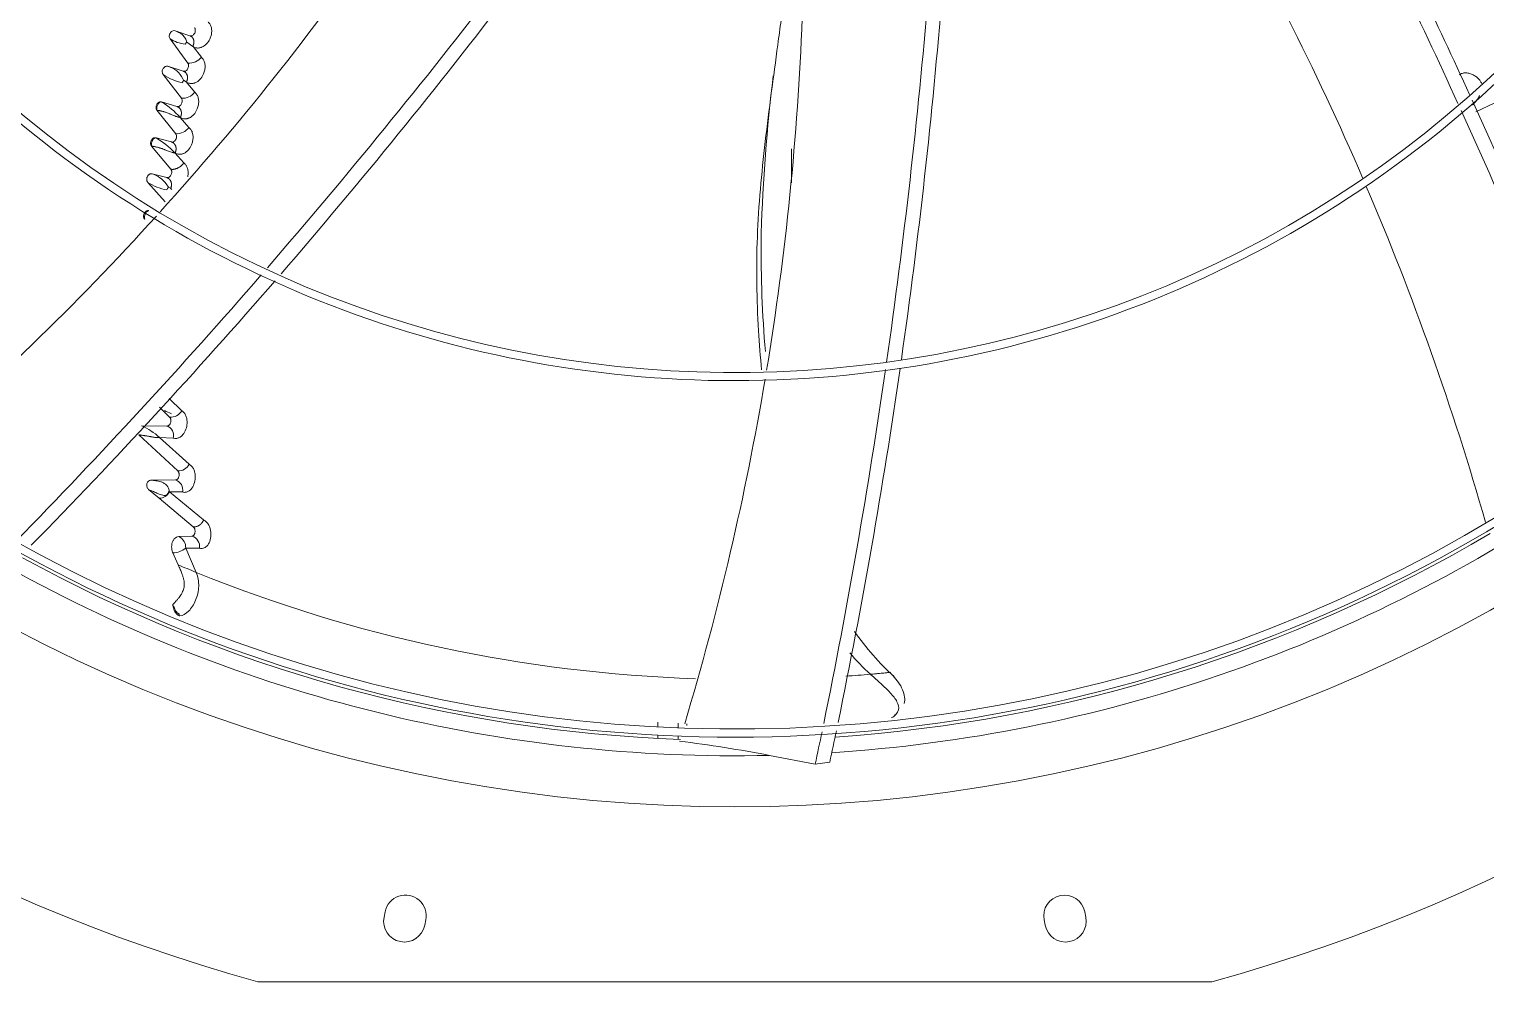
# Model space of a CAD drawing. Header units: millimetres. Extents: x 113490 to 142599, y -20467 to 115.
# Drawn here: x 134651.5 to 135100.9, y -10820.5 to -10526.5 of the extents above; entities that cross this region are included whole.
import ezdxf

# ---------------------------------------------------------------- set-up
doc = ezdxf.new("R2010")
doc.units = ezdxf.units.MM
doc.layers.add('DV3_0', color=7, linetype='Continuous')

msp = doc.modelspace()

# ---------------------------------------------------------------- linework, layer by layer
at = {"layer": 'DV3_0', "color": 7, "linetype": 'Continuous', "lineweight": 15}
for p, q in [((134696.48, -10527.03), (134701.01, -10528.59)), ((134700.43, -10537), (134694.95, -10529.5)), ((134700.09, -10530.57), (134701.93, -10531.84)), ((134704.61, -10535.15), (134702.03, -10531.92)), ((134698.43, -10547.86), (134692.79, -10540.5)), ((134694.27, -10537.99), (134698.98, -10539.5)), ((134698.8, -10542.89), (134698.7, -10543.06)), ((134698.95, -10542.63), (134698.8, -10542.89)), ((134698.89, -10541.83), (134699.12, -10542.27)), ((134699.12, -10542.27), (134698.95, -10542.63)), ((134699.12, -10542.27), (134699.93, -10542.82)), ((134702.56, -10545.97), (134699.93, -10542.82)), ((134699.93, -10542.82), (134699.98, -10542.84)), ((134692.31, -10549), (134697.04, -10550.4)), ((135103.55, -10549.32), (135097.83, -10552.06)), ((134696.68, -10558.78), (134690.9, -10551.54)), ((134700.75, -10556.86), (134698.06, -10553.76)), ((134698.06, -10553.76), (134698.11, -10553.77)), ((134695.19, -10569.75), (134689.25, -10562.62)), ((134690.61, -10560.05), (134695.35, -10561.34)), ((134699.18, -10567.82), (134696.4, -10564.71)), ((134696.4, -10564.71), (134696.48, -10564.74)), ((134689.37, -10571.2), (134693.9, -10572.34)), ((134693.46, -10579.78), (134688.07, -10573.81)), ((134693.74, -10574.22), (134694.43, -10575.26)), ((134694.19, -10575.7), (134693.92, -10576.11)), ((134694.43, -10575.26), (134694.19, -10575.7)), ((134694.43, -10575.26), (134695.13, -10575.67)), ((134694.8, -10646.25), (134691.72, -10643.13)), ((134698.52, -10644.25), (134694.65, -10640.49)), ((134697.3, -10662.81), (134685.31, -10651.68)), ((134686.15, -10648.92), (134693.98, -10648.99)), ((134691.66, -10652.51), (134695.91, -10652.7)), ((134700.8, -10660.77), (134691.67, -10652.51)), ((134688.92, -10665.7), (134696.66, -10665.62)), ((134691.6, -10671.25), (134688.29, -10668.54)), ((134694.73, -10669.27), (134694.69, -10669.05)), ((134705.27, -10677.98), (134694.73, -10669.27)), ((134702.08, -10680.06), (134691.6, -10671.25)), ((134697.63, -10683.06), (134701.69, -10682.96)), ((134697.43, -10691.82), (134695.82, -10688.14)), ((134703, -10694.15), (134699.77, -10686.71)), ((134695.74, -10704.19), (134695.75, -10704.17)), ((134845.43, -10741.87), (134845.43, -10740.36)), ((134845.43, -10745.37), (134845.43, -10744.37)), ((134879.89, -10750.62), (134894.03, -10753.31)), ((134894.03, -10753.31), (134898.49, -10752.68)), ((134761.29, -10798.88), (134760.96, -10800.55)), ((134773.51, -10803.04), (134773.84, -10801.38)), ((134964.63, -10801.38), (134964.96, -10803.04)), ((134977.52, -10800.55), (134977.19, -10798.88)), ((135016.41, -10820.49), (134722.06, -10820.49))]:
    msp.add_line(p, q, dxfattribs=at)
at = {"layer": 'DV3_0', "color": 7, "linetype": 'Continuous', "lineweight": 20}
for p, q in [((134886.74, -10573.97), (134886.74, -10563.44)), ((134851.74, -10742.15), (134851.74, -10740.7)), ((134854.36, -10741.36), (134854.36, -10740.84)), ((134851.74, -10745.66), (134851.74, -10744.65))]:
    msp.add_line(p, q, dxfattribs=at)
at = {"layer": 'DV3_0', "color": 7, "linetype": 'Continuous', "lineweight": 15}
for centre, radius, start, end in [((134869.24, -10288.99), 551.5, 195.4775, 254.5225), ((134869.24, -10288.99), 551.5, 285.4775, 344.5225), ((133344.86, -11348.24), 1921.39, 24.56568, 27.16861), ((134262.06, -10918.01), 872.25, 23.32871, 30.53654), ((133422.13, -11313.07), 1840.9, 24.60001, 26.89057), ((134044.84, -9998), 872.24, 317.88958, 325.02361), ((133272.45, -9342.41), 1921.39, 319.10975, 322.45989), ((133336.55, -9398.09), 1840.9, 319.15831, 322.66086), ((133014.17, -10355.96), 1921.39, 351.8208, 355.20802), ((133098.2, -10368.15), 1840.9, 351.86875, 355.41631), ((134018.37, -10489.89), 872.25, 350.63739, 357.81353), ((134869.24, -10288.99), 343.5, 225.9212, 315.6512), ((134700.65, -10520.76), 10.44, 236.8811, 264.046), ((134695.8, -10527.21), 5.45, 313.7925, 317.47), ((134695.15, -10526.64), 6.31, 317.6452, 321.5525), ((134701.04, -10529.27), 0.78, 12.7225, 57.3488), ((134700.81, -10532.2), 4.81, 265.5115, 322.2315), ((134704.38, -10529.14), 3.64, 227.7428, 229.7409), ((134869.24, -10288.99), 346, 270, 315.3179), ((134869.24, -10288.99), 346, 226.461, 270), ((134701.7, -10528.02), 15.34, 234.4922, 258.7126), ((134692.15, -10545.26), 7.57, 26.9834, 73.7291), ((134698.95, -10540.24), 0.866, 16.0058, 57.6668), ((135405.82, -10605.52), 528.72, 172.9859, 178.2608), ((134679.37, -10570.51), 25.09, 41.8667, 58.9698), ((134698.77, -10543.15), 4.73, 265.8403, 323.2857), ((133422.13, -11313.07), 1840.9, 21.05227, 24.54064), ((134696.96, -10551.18), 0.921, 18.0658, 57.5274), ((133344.86, -11348.24), 1921.39, 21.16348, 24.49317), ((134697.02, -10554.21), 4.58, 265.7991, 324.5702), ((134677.61, -10582.13), 25.63, 42.8328, 59.5066), ((134695.23, -10562.15), 0.965, 19.7105, 57.2219), ((134687.03, -10579.26), 8.39, 36.859, 73.8365), ((134696.64, -10560.64), 15.71, 236.9569, 260.0262), ((134698.74, -10570.98), 5.92, 232.3975, 237.1972), ((134262.06, -10918.01), 872.25, 15.92432, 23.15375), ((134044.84, -9998), 872.24, 310.5122, 317.77416), ((135268.21, -10593.96), 390.91, 179.6523, 184.707), ((133272.45, -9342.41), 1921.39, 315.69478, 319.02272), ((134869.24, -10288.99), 453.5, 225.9915, 315.56), ((133336.55, -9398.09), 1840.9, 315.6132, 319.0689), ((134869.24, -10288.99), 456, 270, 315.5611), ((134869.24, -10288.99), 456, 226.2335, 270), ((134018.37, -10489.89), 872.25, 343.27776, 350.45664), ((133014.17, -10355.96), 1921.39, 348.44556, 351.75301), ((133098.2, -10368.15), 1840.9, 348.33271, 351.78205), ((134869.24, -10288.99), 477.5, 226.9802, 313.0198), ((134875.66, -10272.41), 414.13, 243.8682, 244.1867), ((134695.16, -10642.46), 3.81, 264.7001, 331.9048), ((134678.22, -10667.13), 19.86, 47.4041, 66.4859), ((134692.97, -10651.87), 3.05, 344.1564, 70.634), ((134697.59, -10659.27), 3.55, 265.4096, 335.1519), ((134695.62, -10668.65), 3.21, 347.6517, 71.1439), ((134691.77, -10668.05), 3.2, 266.8406, 337.4758), ((134693.28, -10668.51), 1.92, 273.3073, 284.0677), ((134691.31, -10667.63), 3.66, 311.5503, 337.1639), ((134691.83, -10669.23), 2.86, 3.4886, 9.9712), ((134699.17, -10509.93), 159.41, 268.4037, 269.8503), ((134695.91, -10686.52), 3.86, 357.1818, 63.5888), ((134700.62, -10686.21), 3.43, 352.2982, 71.7881), ((134869.24, -10288.99), 457, 273.8842, 300.6519), ((134695.56, -10681.25), 6.9, 272.155, 307.597), ((134695.48, -10681.02), 7.13, 272.7525, 306.9995), ((134700.04, -10514.05), 172.67, 269.9107, 271.3205), ((134869.24, -10288.99), 457, 241.2404, 267.8944), ((134843.86, -10349.07), 372.72, 246.8673, 247.7953), ((134976.99, -10662.14), 86.91, 215.3254, 227.5701), ((134957.72, -10675.22), 68.66, 227.1697, 227.3633), ((134916.19, -10735.54), 3.66, 293.0102, 343.8905), ((134917.57, -10737.9), 1.01, 272.8523, 351.7231), ((134917.71, -10739.12), 0.228, 113.42, 121.4287), ((134802.52, -11150.64), 407.44, 79.0531, 83.0099), ((133014.17, -10355.96), 1921.39, 348.06491, 348.36936), ((133098.2, -10368.15), 1840.9, 347.94302, 348.25074), ((134767.57, -10800.13), 6.4, 348.75, 168.75), ((134970.91, -10800.13), 6.4, 11.25, 191.25), ((134767.24, -10801.79), 6.4, 168.75, 348.75), ((134971.24, -10801.79), 6.4, 191.25, 11.25)]:
    msp.add_arc(centre, radius, start, end, dxfattribs=at)
at = {"layer": 'DV3_0', "color": 7, "linetype": 'Continuous', "lineweight": 20}
for centre, radius, start, end in [((135197.44, -10596.05), 320.16, 178.8238, 179.2018), ((134869.24, -10288.99), 461.75, 273.7025, 304.0494), ((134869.24, -10288.99), 461.75, 240.9755, 271.3224), ((134872.53, -10276.24), 450.99, 247.92, 268.0313), ((134872.53, -10276.24), 450.99, 273.9356, 274.8998)]:
    msp.add_arc(centre, radius, start, end, dxfattribs=at)
at = {"layer": 'DV3_0', "color": 7, "linetype": 'Continuous', "lineweight": 15}
for points, knots in [([(134696.48, -10527.03), (134696.23, -10526.94), (134695.92, -10526.97), (134695.35, -10527.25), (134695.09, -10527.51), (134694.84, -10527.98), (134694.77, -10528.15), (134694.7, -10528.47), (134694.69, -10528.62), (134694.71, -10529.05), (134694.79, -10529.28), (134694.95, -10529.5)], [0, 0, 0, 0, 0.25, 0.25, 0.5, 0.5, 0.625, 0.625, 0.75, 0.75, 1, 1, 1, 1]), ([(134700.09, -10530.57), (134700.02, -10530.11), (134699.84, -10529.68), (134699.36, -10528.93), (134699.06, -10528.6), (134698.08, -10527.73), (134697.3, -10527.3), (134696.48, -10527.03)], [0, 0, 0, 0, 0.25, 0.25, 0.5, 0.5, 1, 1, 1, 1]), ([(134701.01, -10528.59), (134701.07, -10528.6), (134701.2, -10528.64), (134701.47, -10528.64), (134701.83, -10528.52), (134702.23, -10528.2), (134702.55, -10527.75), (134702.72, -10527.24), (134702.75, -10526.78), (134702.69, -10526.46), (134702.6, -10526.24), (134702.54, -10526.15), (134702.51, -10526.1)], [0, 0, 0, 0, 0.061712, 0.124068, 0.257055, 0.398269, 0.543459, 0.683288, 0.800054, 0.90078, 0.950773, 1, 1, 1, 1]), ([(134702.03, -10531.92), (134702.18, -10532.01), (134702.48, -10532.18), (134702.96, -10532.31), (134703.4, -10532.36), (134703.8, -10532.34), (134704.16, -10532.28), (134704.47, -10532.19), (134705.19, -10531.92), (134706.24, -10531.17), (134707.16, -10529.8), (134707.65, -10528.47), (134707.82, -10527.26), (134707.72, -10526.09), (134707.35, -10525.03), (134706.9, -10524.53), (134706.67, -10524.27)], [0, 0, 0, 0, 0.048712, 0.093297, 0.133867, 0.170457, 0.203036, 0.231538, 0.255882, 0.403164, 0.540731, 0.633138, 0.726086, 0.818306, 0.909472, 1, 1, 1, 1]), ([(134883.49, -10523.71), (134883.15, -10526.27), (134882.81, -10528.81), (134881.12, -10541.36), (134879.74, -10551.3), (134877.46, -10571.05), (134876.54, -10580.86), (134875.77, -10600.33), (134875.94, -10609.98), (134876.77, -10623.63), (134877.08, -10627.66), (134877.46, -10631.69)], [0.0934532, 0.0934532, 0.0934532, 0.0934532, 0.125, 0.125, 0.25, 0.25, 0.375, 0.375, 0.5, 0.5, 0.5526716, 0.5526716, 0.5526716, 0.5526716]), ([(134701.93, -10531.84), (134701.95, -10531.8), (134702, -10531.71), (134702.06, -10531.58), (134702.11, -10531.45), (134702.16, -10531.32), (134702.2, -10531.19), (134702.24, -10531.05), (134702.26, -10530.92), (134702.28, -10530.79), (134702.3, -10530.65), (134702.3, -10530.52), (134702.3, -10530.39), (134702.3, -10530.26), (134702.28, -10530.14), (134702.26, -10530.01), (134702.24, -10529.89), (134702.2, -10529.77), (134702.16, -10529.66), (134702.12, -10529.55), (134702.06, -10529.44), (134702, -10529.34), (134701.94, -10529.25), (134701.87, -10529.15), (134701.79, -10529.07), (134701.71, -10528.99), (134701.63, -10528.91), (134701.53, -10528.84), (134701.44, -10528.78), (134701.34, -10528.72), (134701.23, -10528.67), (134701.12, -10528.62), (134701.05, -10528.6), (134701.01, -10528.59)], [0, 0, 0, 0, 0.030721, 0.061407, 0.092102, 0.122841, 0.153652, 0.184559, 0.215579, 0.246725, 0.278006, 0.309429, 0.340997, 0.372715, 0.404583, 0.436606, 0.468785, 0.501126, 0.533632, 0.566299, 0.59912, 0.632082, 0.665173, 0.698377, 0.731679, 0.765062, 0.798512, 0.832013, 0.865554, 0.899127, 0.932725, 0.966348, 1, 1, 1, 1]), ([(134699.98, -10542.84), (134700.14, -10542.93), (134700.45, -10543.11), (134700.93, -10543.26), (134701.37, -10543.31), (134701.77, -10543.3), (134702.13, -10543.24), (134702.43, -10543.16), (134703.14, -10542.9), (134704.19, -10542.16), (134705.12, -10540.77), (134705.61, -10539.43), (134705.79, -10538.2), (134705.69, -10537.01), (134705.32, -10535.92), (134704.85, -10535.4), (134704.61, -10535.15)], [0, 0, 0, 0, 0.049725, 0.09487, 0.135552, 0.171819, 0.203628, 0.230893, 0.253518, 0.400765, 0.538713, 0.630437, 0.723371, 0.816167, 0.908233, 1, 1, 1, 1]), ([(134692.79, -10540.5), (134692.73, -10540.4), (134692.6, -10540.2), (134692.52, -10539.81), (134692.53, -10539.36), (134692.68, -10538.86), (134692.99, -10538.4), (134693.4, -10538.07), (134693.78, -10537.95), (134694.07, -10537.94), (134694.2, -10537.98), (134694.27, -10537.99)], [0, 0, 0, 0, 0.103624, 0.201896, 0.31398, 0.451787, 0.59527, 0.73673, 0.874824, 0.938298, 1, 1, 1, 1]), ([(134698.98, -10539.5), (134699.04, -10539.52), (134699.17, -10539.55), (134699.44, -10539.54), (134699.8, -10539.41), (134700.19, -10539.09), (134700.49, -10538.63), (134700.65, -10538.12), (134700.67, -10537.66), (134700.61, -10537.34), (134700.52, -10537.13), (134700.46, -10537.04), (134700.43, -10537)], [0, 0, 0, 0, 0.062127, 0.125087, 0.257837, 0.399205, 0.545067, 0.685923, 0.803386, 0.90406, 0.952122, 1, 1, 1, 1]), ([(134699.98, -10542.84), (134700, -10542.79), (134700.05, -10542.71), (134700.11, -10542.57), (134700.16, -10542.44), (134700.21, -10542.3), (134700.25, -10542.17), (134700.28, -10542.03), (134700.31, -10541.89), (134700.33, -10541.76), (134700.34, -10541.62), (134700.34, -10541.48), (134700.34, -10541.35), (134700.33, -10541.22), (134700.31, -10541.09), (134700.29, -10540.96), (134700.26, -10540.84), (134700.23, -10540.72), (134700.18, -10540.6), (134700.13, -10540.49), (134700.08, -10540.38), (134700.01, -10540.28), (134699.95, -10540.18), (134699.87, -10540.08), (134699.79, -10539.99), (134699.71, -10539.91), (134699.62, -10539.83), (134699.52, -10539.76), (134699.42, -10539.7), (134699.32, -10539.64), (134699.21, -10539.58), (134699.1, -10539.54), (134699.02, -10539.51), (134698.98, -10539.5)], [0, 0, 0, 0, 0.030662, 0.061288, 0.091921, 0.122598, 0.15335, 0.184199, 0.215166, 0.246262, 0.2775, 0.308884, 0.340421, 0.372114, 0.403966, 0.435979, 0.468156, 0.500504, 0.533023, 0.565711, 0.598557, 0.631551, 0.664678, 0.697923, 0.73127, 0.764701, 0.7982, 0.831754, 0.865349, 0.898975, 0.932627, 0.966301, 1, 1, 1, 1]), ([(135099.77, -10543.55), (135099.65, -10543.24), (135099.22, -10542.4), (135098.27, -10541.39), (135097.07, -10540.6), (135095.95, -10540.15), (135094.76, -10539.97), (135093.6, -10540.09), (135092.99, -10540.47), (135092.68, -10540.66)], [0.3184367, 0.3184367, 0.3184367, 0.3184367, 0.3985096, 0.5413232, 0.628849, 0.7196251, 0.8121213, 0.9052908, 1, 1, 1, 1]), ([(134690.9, -10551.54), (134690.88, -10551.52), (134690.84, -10551.48), (134690.8, -10551.4), (134690.76, -10551.33), (134690.71, -10551.22), (134690.66, -10551.08), (134690.62, -10550.89), (134690.6, -10550.68), (134690.62, -10550.35), (134690.72, -10550.01), (134690.89, -10549.69), (134691.05, -10549.46), (134691.24, -10549.27), (134691.45, -10549.12), (134691.67, -10549.02), (134691.87, -10548.97), (134692.04, -10548.96), (134692.18, -10548.97), (134692.27, -10548.99), (134692.31, -10549)], [0, 0, 0, 0, 0.023997, 0.048085, 0.072391, 0.09704, 0.146565, 0.196478, 0.252296, 0.308899, 0.447394, 0.518709, 0.590696, 0.663416, 0.735191, 0.803703, 0.87187, 0.915381, 0.957876, 1, 1, 1, 1]), ([(134690.9, -10551.54), (134690.82, -10551.36), (134690.8, -10551.08), (134690.88, -10550.48), (134690.99, -10550.14), (134691.29, -10549.56), (134691.49, -10549.31), (134691.91, -10549), (134692.13, -10548.95), (134692.31, -10549)], [0, 0, 0, 0, 0.25, 0.25, 0.5, 0.5, 0.75, 0.75, 1, 1, 1, 1]), ([(134697.04, -10550.4), (134697.1, -10550.41), (134697.23, -10550.44), (134697.5, -10550.42), (134697.85, -10550.29), (134698.23, -10549.96), (134698.52, -10549.49), (134698.67, -10548.98), (134698.68, -10548.52), (134698.61, -10548.21), (134698.52, -10548), (134698.46, -10547.91), (134698.43, -10547.86)], [0, 0, 0, 0, 0.061858, 0.124527, 0.256747, 0.397935, 0.544068, 0.685407, 0.802956, 0.903358, 0.951888, 1, 1, 1, 1]), ([(134698.11, -10553.77), (134698.26, -10553.86), (134698.56, -10554.03), (134699.03, -10554.17), (134699.47, -10554.22), (134699.87, -10554.21), (134700.23, -10554.14), (134700.54, -10554.05), (134701.26, -10553.77), (134702.3, -10553), (134703.2, -10551.59), (134703.66, -10550.23), (134703.82, -10549.01), (134703.7, -10547.82), (134703.29, -10546.73), (134702.81, -10546.23), (134702.56, -10545.97)], [0, 0, 0, 0, 0.047949, 0.091845, 0.131809, 0.167905, 0.2001, 0.228322, 0.252481, 0.399943, 0.539027, 0.629782, 0.722249, 0.81505, 0.907464, 1, 1, 1, 1]), ([(135098.99, -10547.04), (135098.97, -10547.09), (135098.93, -10547.19), (135098.86, -10547.35), (135098.78, -10547.5), (135098.69, -10547.66), (135098.53, -10547.92), (135098.25, -10548.31), (135097.84, -10548.83), (135097.43, -10549.33), (135097.1, -10549.72), (135096.93, -10549.93), (135096.88, -10550)], [0.0000242, 0.0000242, 0.0000242, 0.0000242, 0.0223392, 0.0454389, 0.0693317, 0.0940459, 0.1196058, 0.1909934, 0.2852171, 0.3759865, 0.4428982, 0.4761984, 0.4761984, 0.4761984, 0.4761984]), ([(134698.06, -10553.76), (134698.01, -10553.75), (134697.91, -10553.74), (134697.75, -10553.72), (134697.58, -10553.69), (134697.41, -10553.65), (134697.13, -10553.58), (134696.7, -10553.43), (134696.11, -10553.2), (134695.53, -10552.95), (134695.06, -10552.75), (134694.61, -10552.56), (134694.12, -10552.37), (134693.62, -10552.18), (134693.21, -10552.05), (134692.87, -10551.95), (134692.55, -10551.87), (134692.23, -10551.8), (134691.93, -10551.74), (134691.65, -10551.68), (134691.38, -10551.63), (134691.12, -10551.59), (134690.97, -10551.56), (134690.9, -10551.54)], [0, 0, 0, 0, 0.022349, 0.045451, 0.069335, 0.09403, 0.119558, 0.190912, 0.284349, 0.376471, 0.44345, 0.485057, 0.569523, 0.642907, 0.687857, 0.73071, 0.77175, 0.811297, 0.849706, 0.887364, 0.924682, 0.962083, 1, 1, 1, 1]), ([(134698.11, -10553.77), (134698.13, -10553.73), (134698.17, -10553.64), (134698.23, -10553.51), (134698.28, -10553.37), (134698.33, -10553.23), (134698.36, -10553.09), (134698.39, -10552.95), (134698.42, -10552.82), (134698.43, -10552.68), (134698.44, -10552.54), (134698.45, -10552.4), (134698.44, -10552.27), (134698.43, -10552.14), (134698.41, -10552.01), (134698.39, -10551.88), (134698.35, -10551.75), (134698.31, -10551.63), (134698.27, -10551.51), (134698.22, -10551.4), (134698.16, -10551.29), (134698.09, -10551.19), (134698.02, -10551.08), (134697.95, -10550.99), (134697.87, -10550.9), (134697.78, -10550.81), (134697.69, -10550.74), (134697.59, -10550.66), (134697.49, -10550.6), (134697.38, -10550.54), (134697.27, -10550.48), (134697.16, -10550.44), (134697.08, -10550.41), (134697.04, -10550.4)], [0, 0, 0, 0, 0.030541, 0.061049, 0.09157, 0.12214, 0.152791, 0.183548, 0.214428, 0.245447, 0.276615, 0.307941, 0.339429, 0.371083, 0.402906, 0.434903, 0.467075, 0.499427, 0.531962, 0.564675, 0.597556, 0.630594, 0.663775, 0.697081, 0.730497, 0.764005, 0.797589, 0.831233, 0.864925, 0.898652, 0.932409, 0.966192, 1, 1, 1, 1]), ([(134696.48, -10564.74), (134696.63, -10564.82), (134696.92, -10564.98), (134697.38, -10565.11), (134697.81, -10565.16), (134698.21, -10565.14), (134698.57, -10565.07), (134698.89, -10564.98), (134699.61, -10564.68), (134700.64, -10563.88), (134701.51, -10562.45), (134701.94, -10561.09), (134702.07, -10559.87), (134701.93, -10558.69), (134701.51, -10557.61), (134701, -10557.11), (134700.75, -10556.86)], [0, 0, 0, 0, 0.046642, 0.089607, 0.12902, 0.164956, 0.19739, 0.226259, 0.251477, 0.399281, 0.53953, 0.629234, 0.721185, 0.813961, 0.906708, 1, 1, 1, 1]), ([(134689.25, -10562.62), (134689.23, -10562.6), (134689.2, -10562.55), (134689.15, -10562.48), (134689.11, -10562.41), (134689.06, -10562.3), (134689, -10562.16), (134688.96, -10561.97), (134688.94, -10561.77), (134688.95, -10561.44), (134689.04, -10561.1), (134689.2, -10560.77), (134689.36, -10560.54), (134689.55, -10560.35), (134689.76, -10560.19), (134689.97, -10560.08), (134690.17, -10560.03), (134690.34, -10560.01), (134690.48, -10560.02), (134690.57, -10560.04), (134690.61, -10560.05)], [0, 0, 0, 0, 0.023889, 0.047877, 0.07209, 0.09665, 0.14604, 0.195842, 0.251676, 0.3083, 0.447362, 0.518962, 0.591199, 0.664024, 0.735849, 0.804261, 0.872291, 0.915659, 0.958013, 1, 1, 1, 1]), ([(134689.25, -10562.62), (134689.17, -10562.44), (134689.15, -10562.17), (134689.22, -10561.56), (134689.32, -10561.23), (134689.62, -10560.64), (134689.81, -10560.38), (134690.22, -10560.07), (134690.43, -10560), (134690.61, -10560.05)], [0, 0, 0, 0, 0.25, 0.25, 0.5, 0.5, 0.75, 0.75, 1, 1, 1, 1]), ([(134696.4, -10564.71), (134696.35, -10564.71), (134696.25, -10564.7), (134696.09, -10564.68), (134695.93, -10564.65), (134695.76, -10564.62), (134695.48, -10564.55), (134695.05, -10564.42), (134694.47, -10564.2), (134693.89, -10563.97), (134693.42, -10563.78), (134692.97, -10563.59), (134692.49, -10563.41), (134691.99, -10563.24), (134691.57, -10563.11), (134691.24, -10563.02), (134690.91, -10562.94), (134690.59, -10562.87), (134690.29, -10562.81), (134690.01, -10562.76), (134689.73, -10562.71), (134689.48, -10562.66), (134689.33, -10562.63), (134689.25, -10562.62)], [0, 0, 0, 0, 0.022138, 0.045009, 0.068643, 0.093067, 0.118304, 0.188943, 0.281085, 0.373632, 0.440308, 0.480842, 0.565479, 0.639048, 0.684263, 0.727434, 0.768841, 0.808803, 0.847669, 0.885817, 0.923645, 0.961567, 1, 1, 1, 1]), ([(134695.35, -10561.34), (134695.41, -10561.35), (134695.54, -10561.38), (134695.81, -10561.36), (134696.15, -10561.22), (134696.53, -10560.87), (134696.81, -10560.4), (134696.95, -10559.89), (134696.95, -10559.43), (134696.87, -10559.12), (134696.77, -10558.91), (134696.71, -10558.82), (134696.68, -10558.78)], [0, 0, 0, 0, 0.061627, 0.124066, 0.255996, 0.397291, 0.543969, 0.685918, 0.803556, 0.903737, 0.952044, 1, 1, 1, 1]), ([(134696.48, -10564.74), (134696.5, -10564.69), (134696.54, -10564.6), (134696.6, -10564.47), (134696.65, -10564.33), (134696.69, -10564.19), (134696.72, -10564.05), (134696.75, -10563.91), (134696.77, -10563.77), (134696.79, -10563.63), (134696.79, -10563.5), (134696.79, -10563.36), (134696.79, -10563.22), (134696.77, -10563.09), (134696.75, -10562.96), (134696.72, -10562.83), (134696.69, -10562.71), (134696.65, -10562.58), (134696.6, -10562.47), (134696.55, -10562.35), (134696.49, -10562.24), (134696.42, -10562.14), (134696.35, -10562.04), (134696.27, -10561.94), (134696.19, -10561.85), (134696.1, -10561.76), (134696, -10561.68), (134695.91, -10561.61), (134695.8, -10561.54), (134695.7, -10561.48), (134695.58, -10561.43), (134695.47, -10561.38), (134695.39, -10561.35), (134695.35, -10561.34)], [0, 0, 0, 0, 0.030435, 0.060841, 0.091264, 0.121741, 0.152303, 0.182977, 0.213782, 0.244732, 0.27584, 0.307114, 0.338559, 0.37018, 0.40198, 0.433962, 0.466131, 0.498489, 0.53104, 0.563776, 0.59669, 0.629768, 0.662996, 0.696357, 0.729835, 0.763411, 0.797068, 0.830791, 0.864566, 0.898381, 0.932227, 0.9661, 1, 1, 1, 1]), ([(134688.07, -10573.81), (134688.05, -10573.78), (134688.01, -10573.74), (134687.95, -10573.66), (134687.91, -10573.58), (134687.85, -10573.47), (134687.8, -10573.34), (134687.74, -10573.08), (134687.73, -10572.78), (134687.78, -10572.46), (134687.86, -10572.19), (134687.98, -10571.93), (134688.14, -10571.71), (134688.32, -10571.51), (134688.52, -10571.35), (134688.74, -10571.24), (134688.93, -10571.19), (134689.1, -10571.17), (134689.24, -10571.17), (134689.32, -10571.19), (134689.37, -10571.2)], [0, 0, 0, 0, 0.028007, 0.055032, 0.081193, 0.106619, 0.153365, 0.20124, 0.314031, 0.380881, 0.453942, 0.525375, 0.597439, 0.669138, 0.739919, 0.808326, 0.876169, 0.918445, 0.959511, 1, 1, 1, 1]), ([(134693.9, -10572.34), (134693.97, -10572.35), (134694.09, -10572.37), (134694.36, -10572.34), (134694.71, -10572.19), (134695.08, -10571.84), (134695.35, -10571.37), (134695.47, -10570.85), (134695.47, -10570.39), (134695.38, -10570.08), (134695.28, -10569.87), (134695.22, -10569.79), (134695.19, -10569.75)], [0, 0, 0, 0, 0.061406, 0.123605, 0.255267, 0.396706, 0.543947, 0.686506, 0.804218, 0.904136, 0.952269, 1, 1, 1, 1]), ([(134699.18, -10567.82), (134699.15, -10567.87), (134699.08, -10567.96), (134698.97, -10568.09), (134698.86, -10568.22), (134698.76, -10568.33), (134698.65, -10568.44), (134698.55, -10568.54), (134698.45, -10568.63), (134698.35, -10568.72), (134698.26, -10568.8), (134698.17, -10568.87), (134698.08, -10568.93), (134698, -10568.99), (134697.93, -10569.04), (134697.86, -10569.08), (134697.79, -10569.12), (134697.74, -10569.16), (134697.68, -10569.19), (134697.64, -10569.22), (134697.6, -10569.24), (134697.56, -10569.26), (134697.54, -10569.27), (134697.52, -10569.28), (134697.5, -10569.29), (134697.41, -10569.34), (134697.24, -10569.43), (134696.99, -10569.53), (134696.75, -10569.62), (134696.52, -10569.69), (134696.3, -10569.74), (134696.09, -10569.77), (134695.89, -10569.79), (134695.7, -10569.79), (134695.52, -10569.79), (134695.35, -10569.77), (134695.24, -10569.75), (134695.19, -10569.75)], [0, 0, 0, 0, 0.035262, 0.068967, 0.101155, 0.131854, 0.161087, 0.188869, 0.21521, 0.240119, 0.263599, 0.285654, 0.306284, 0.325489, 0.343267, 0.359617, 0.374536, 0.388021, 0.400067, 0.410673, 0.419833, 0.427546, 0.433807, 0.438615, 0.441967, 0.443862, 0.50247, 0.559291, 0.614408, 0.66788, 0.719754, 0.770071, 0.818875, 0.866215, 0.912143, 0.956718, 1, 1, 1, 1]), ([(134700.39, -10572.11), (134700.42, -10571.98), (134700.51, -10571.47), (134700.55, -10570.57), (134700.35, -10569.48), (134699.92, -10568.49), (134699.43, -10568.04), (134699.18, -10567.82)], [0.6022969, 0.6022969, 0.6022969, 0.6022969, 0.635456, 0.7251168, 0.8159648, 0.9074058, 1, 1, 1, 1]), ([(134695.13, -10575.67), (134695.15, -10575.62), (134695.18, -10575.53), (134695.23, -10575.4), (134695.28, -10575.27), (134695.31, -10575.13), (134695.34, -10574.99), (134695.36, -10574.86), (134695.38, -10574.72), (134695.39, -10574.58), (134695.39, -10574.45), (134695.38, -10574.31), (134695.37, -10574.18), (134695.35, -10574.05), (134695.33, -10573.92), (134695.3, -10573.8), (134695.26, -10573.67), (134695.22, -10573.56), (134695.17, -10573.44), (134695.11, -10573.33), (134695.05, -10573.22), (134694.98, -10573.12), (134694.91, -10573.02), (134694.83, -10572.93), (134694.74, -10572.84), (134694.65, -10572.75), (134694.56, -10572.68), (134694.46, -10572.6), (134694.36, -10572.54), (134694.25, -10572.48), (134694.14, -10572.42), (134694.02, -10572.37), (134693.94, -10572.35), (134693.9, -10572.34)], [0, 0, 0, 0, 0.030187, 0.060371, 0.090594, 0.120893, 0.151298, 0.181832, 0.212515, 0.24336, 0.27438, 0.305582, 0.336971, 0.368552, 0.400328, 0.432301, 0.464474, 0.49685, 0.52943, 0.562209, 0.595176, 0.628319, 0.661623, 0.695073, 0.72865, 0.762337, 0.796117, 0.829975, 0.863895, 0.897866, 0.931877, 0.965922, 1, 1, 1, 1]), ([(134687.12, -10585.18), (134687.1, -10585.16), (134687.07, -10585.12), (134687.02, -10585.06), (134686.97, -10584.99), (134686.91, -10584.88), (134686.85, -10584.74), (134686.8, -10584.56), (134686.77, -10584.35), (134686.77, -10584.02), (134686.84, -10583.66), (134687, -10583.32), (134687.15, -10583.08), (134687.34, -10582.88), (134687.54, -10582.72), (134687.76, -10582.6), (134687.95, -10582.54), (134688.12, -10582.52), (134688.26, -10582.53), (134688.35, -10582.55), (134688.39, -10582.56)], [0, 0, 0, 0, 0.023717, 0.047529, 0.071567, 0.095958, 0.144865, 0.194255, 0.24993, 0.306447, 0.447124, 0.519636, 0.592736, 0.666021, 0.738106, 0.806218, 0.873827, 0.916713, 0.958547, 1, 1, 1, 1]), ([(134687.12, -10585.18), (134687.04, -10585.02), (134687.01, -10584.76), (134687.07, -10584.15), (134687.17, -10583.81), (134687.44, -10583.2), (134687.63, -10582.93), (134688.02, -10582.59), (134688.22, -10582.51), (134688.39, -10582.56)], [0, 0, 0, 0, 0.25, 0.25, 0.5, 0.5, 0.75, 0.75, 1, 1, 1, 1]), ([(134693.98, -10648.99), (134694.01, -10648.99), (134694.07, -10648.99), (134694.16, -10648.98), (134694.24, -10648.95), (134694.36, -10648.91), (134694.5, -10648.83), (134694.67, -10648.69), (134694.83, -10648.51), (134695.01, -10648.22), (134695.13, -10647.87), (134695.18, -10647.5), (134695.19, -10647.24), (134695.16, -10647.01), (134695.11, -10646.79), (134695.04, -10646.59), (134694.93, -10646.4), (134694.85, -10646.3), (134694.8, -10646.25)], [0, 0, 0, 0, 0.028865, 0.057593, 0.086401, 0.115506, 0.180051, 0.24602, 0.317149, 0.389669, 0.54238, 0.617783, 0.692725, 0.753316, 0.813034, 0.877032, 0.938756, 1, 1, 1, 1]), ([(134695.91, -10652.7), (134696.07, -10652.74), (134696.38, -10652.83), (134696.84, -10652.84), (134697.27, -10652.76), (134697.66, -10652.61), (134698.01, -10652.43), (134698.67, -10651.96), (134699.52, -10650.91), (134700.06, -10649.37), (134700.21, -10648.01), (134700.15, -10646.91), (134699.86, -10645.84), (134699.34, -10644.86), (134698.8, -10644.46), (134698.52, -10644.25)], [0, 0, 0, 0, 0.047977, 0.092913, 0.135078, 0.174462, 0.21082, 0.244022, 0.394681, 0.549502, 0.632018, 0.719836, 0.811103, 0.904292, 1, 1, 1, 1]), ([(134691.66, -10652.51), (134691.62, -10652.52), (134691.53, -10652.53), (134691.38, -10652.55), (134691.21, -10652.55), (134691.04, -10652.55), (134690.85, -10652.55), (134690.64, -10652.53), (134690.42, -10652.51), (134690.15, -10652.47), (134689.82, -10652.43), (134689.44, -10652.36), (134689.06, -10652.29), (134688.69, -10652.22), (134688.32, -10652.15), (134687.94, -10652.09), (134687.57, -10652.03), (134687.19, -10651.97), (134686.84, -10651.92), (134686.49, -10651.88), (134686.17, -10651.83), (134685.86, -10651.78), (134685.57, -10651.73), (134685.4, -10651.7), (134685.31, -10651.68)], [0, 0, 0, 0, 0.023147, 0.048122, 0.074981, 0.103775, 0.13455, 0.167345, 0.202197, 0.239143, 0.297616, 0.356815, 0.416747, 0.471644, 0.527021, 0.583085, 0.63987, 0.694718, 0.747914, 0.799756, 0.850555, 0.900636, 0.950333, 1, 1, 1, 1]), ([(134698.76, -10669.34), (134698.91, -10669.37), (134699.2, -10669.45), (134699.63, -10669.45), (134700.05, -10669.37), (134700.44, -10669.22), (134700.79, -10669.02), (134701.44, -10668.51), (134702.24, -10667.39), (134702.67, -10665.81), (134702.73, -10664.47), (134702.62, -10663.42), (134702.28, -10662.35), (134701.69, -10661.36), (134701.11, -10660.97), (134700.8, -10660.77)], [0, 0, 0, 0, 0.04381, 0.08609, 0.127028, 0.166816, 0.205447, 0.242833, 0.392665, 0.553217, 0.628415, 0.712622, 0.803628, 0.899436, 1, 1, 1, 1]), ([(134688.92, -10665.7), (134688.71, -10665.7), (134688.48, -10665.79), (134688.08, -10666.14), (134687.91, -10666.4), (134687.77, -10666.91), (134687.75, -10667.1), (134687.75, -10667.47), (134687.78, -10667.66), (134687.88, -10667.98), (134687.94, -10668.1), (134688.08, -10668.33), (134688.17, -10668.44), (134688.29, -10668.54)], [0, 0, 0, 0, 0.25, 0.25, 0.5, 0.5, 0.625, 0.625, 0.75, 0.75, 0.875, 0.875, 1, 1, 1, 1]), ([(134694.65, -10668.73), (134694.52, -10667.99), (134694.09, -10667.39), (134693.3, -10666.75), (134693.02, -10666.58), (134692.43, -10666.3), (134692.13, -10666.19), (134691.53, -10666.02), (134691.23, -10665.96), (134690.67, -10665.86), (134690.4, -10665.83), (134689.64, -10665.75), (134689.21, -10665.73), (134688.92, -10665.7)], [0, 0, 0, 0, 0.25, 0.25, 0.375, 0.375, 0.5, 0.5, 0.625, 0.625, 0.75, 0.75, 1, 1, 1, 1]), ([(134696.66, -10665.62), (134696.69, -10665.61), (134696.75, -10665.61), (134696.84, -10665.59), (134696.92, -10665.57), (134697.04, -10665.52), (134697.18, -10665.43), (134697.34, -10665.28), (134697.48, -10665.09), (134697.64, -10664.77), (134697.74, -10664.41), (134697.76, -10664.03), (134697.74, -10663.76), (134697.7, -10663.52), (134697.63, -10663.31), (134697.54, -10663.12), (134697.43, -10662.95), (134697.35, -10662.86), (134697.3, -10662.81)], [0, 0, 0, 0, 0.029616, 0.059226, 0.08909, 0.119465, 0.183347, 0.248712, 0.319828, 0.392571, 0.547826, 0.625223, 0.702226, 0.763016, 0.82292, 0.883392, 0.941921, 1, 1, 1, 1]), ([(134688.29, -10668.54), (134688.56, -10668.67), (134688.89, -10668.81), (134689.64, -10669.12), (134690.06, -10669.3), (134690.74, -10669.6), (134690.97, -10669.71), (134691.45, -10669.92), (134691.7, -10670.02), (134692.19, -10670.21), (134692.43, -10670.3), (134692.91, -10670.41), (134693.15, -10670.44), (134693.39, -10670.43)], [0, 0, 0, 0, 0.25, 0.25, 0.5, 0.5, 0.625, 0.625, 0.75, 0.75, 0.875, 0.875, 1, 1, 1, 1]), ([(134705.27, -10677.98), (134705.25, -10678.02), (134705.22, -10678.11), (134705.15, -10678.23), (134705.08, -10678.36), (134705.01, -10678.48), (134704.94, -10678.6), (134704.86, -10678.71), (134704.78, -10678.81), (134704.7, -10678.92), (134704.61, -10679.01), (134704.53, -10679.11), (134704.44, -10679.2), (134704.35, -10679.28), (134704.27, -10679.36), (134704.18, -10679.43), (134704.09, -10679.5), (134704.01, -10679.56), (134703.92, -10679.62), (134703.83, -10679.67), (134703.69, -10679.76), (134703.48, -10679.86), (134703.22, -10679.97), (134702.94, -10680.04), (134702.66, -10680.09), (134702.37, -10680.1), (134702.18, -10680.08), (134702.08, -10680.06)], [0, 0, 0, 0, 0.032912, 0.064981, 0.096285, 0.126892, 0.156857, 0.186228, 0.215044, 0.243338, 0.271135, 0.298459, 0.325328, 0.351757, 0.377759, 0.403345, 0.428524, 0.453304, 0.477693, 0.501697, 0.525318, 0.596178, 0.669736, 0.746463, 0.826774, 0.911102, 1, 1, 1, 1]), ([(134704.02, -10686.67), (134704.11, -10686.69), (134704.29, -10686.74), (134704.67, -10686.77), (134705.39, -10686.7), (134706.4, -10686.06), (134707.29, -10684.59), (134707.58, -10682.95), (134707.51, -10681.57), (134707.3, -10680.53), (134706.88, -10679.49), (134706.21, -10678.52), (134705.59, -10678.16), (134705.27, -10677.98)], [0, 0, 0, 0, 0.026817, 0.053618, 0.111712, 0.23804, 0.384925, 0.553802, 0.628786, 0.712612, 0.80339, 0.89919, 1, 1, 1, 1]), ([(134695.82, -10688.14), (134695.79, -10688.06), (134695.66, -10687.74), (134695.4, -10686.84), (134695.39, -10685.62), (134695.75, -10684.51), (134696.23, -10683.8), (134696.87, -10683.27), (134697.37, -10683.13), (134697.63, -10683.06)], [0, 0, 0, 0, 0.040312, 0.156894, 0.426143, 0.570564, 0.710966, 0.853069, 1, 1, 1, 1]), ([(134701.69, -10682.96), (134701.72, -10682.95), (134701.78, -10682.95), (134701.87, -10682.93), (134701.95, -10682.9), (134702.06, -10682.85), (134702.2, -10682.76), (134702.34, -10682.6), (134702.47, -10682.4), (134702.6, -10682.07), (134702.67, -10681.69), (134702.66, -10681.28), (134702.61, -10681), (134702.54, -10680.75), (134702.45, -10680.54), (134702.34, -10680.36), (134702.22, -10680.19), (134702.13, -10680.11), (134702.08, -10680.06)], [0, 0, 0, 0, 0.028889, 0.057627, 0.086479, 0.11571, 0.177534, 0.240964, 0.311146, 0.383316, 0.541481, 0.622894, 0.703916, 0.766967, 0.829357, 0.88782, 0.94427, 1, 1, 1, 1]), ([(134697.43, -10691.82), (134697.53, -10692.05), (134697.75, -10692.53), (134698.15, -10693.43), (134698.56, -10694.42), (134698.94, -10695.48), (134699.18, -10696.37), (134699.3, -10697.16), (134699.34, -10697.77), (134699.3, -10698.4), (134699.19, -10699.06), (134698.97, -10699.77), (134698.63, -10700.54), (134698.2, -10701.25), (134697.8, -10701.81), (134697.49, -10702.2), (134697.24, -10702.5), (134696.99, -10702.78), (134696.75, -10703.05), (134696.51, -10703.3), (134696.29, -10703.54), (134696.09, -10703.76), (134695.9, -10703.98), (134695.8, -10704.1), (134695.75, -10704.17)], [0, 0, 0, 0, 0.040083, 0.086012, 0.159758, 0.214033, 0.27101, 0.312119, 0.349588, 0.378327, 0.427679, 0.47581, 0.526674, 0.604064, 0.662938, 0.69739, 0.732612, 0.768589, 0.805305, 0.842753, 0.880931, 0.919848, 0.959525, 1, 1, 1, 1]), ([(134703, -10694.15), (134703.6, -10695.47), (134703.83, -10696.95), (134703.72, -10699.92), (134703.38, -10701.41), (134702.29, -10704.07), (134701.53, -10705.24), (134699.81, -10706.95), (134698.85, -10707.49), (134697.93, -10707.58)], [0, 0, 0, 0, 0.25, 0.25, 0.5, 0.5, 0.75, 0.75, 1, 1, 1, 1]), ([(134695.74, -10704.19), (134695.74, -10704.19), (134695.74, -10704.2), (134695.75, -10704.23), (134695.76, -10704.26), (134695.77, -10704.29), (134695.8, -10704.34), (134695.83, -10704.4), (134695.89, -10704.49), (134695.98, -10704.61), (134696.09, -10704.76), (134696.18, -10704.86), (134696.23, -10704.92)], [0, 0, 0, 0, 0.045211, 0.094001, 0.147086, 0.205077, 0.268519, 0.337915, 0.463969, 0.614861, 0.787551, 1, 1, 1, 1]), ([(134697.93, -10707.58), (134697.86, -10707.55), (134697.73, -10707.49), (134697.53, -10707.39), (134697.35, -10707.27), (134697.17, -10707.14), (134697, -10706.99), (134696.84, -10706.83), (134696.7, -10706.67), (134696.52, -10706.41), (134696.32, -10706.07), (134696.14, -10705.61), (134696.01, -10705.13), (134695.88, -10704.65), (134695.79, -10704.33), (134695.75, -10704.17)], [0, 0, 0, 0, 0.053269, 0.106492, 0.159506, 0.21227, 0.264868, 0.317343, 0.369492, 0.421041, 0.535657, 0.650611, 0.76611, 0.881911, 1, 1, 1, 1]), ([(134697.78, -10706.99), (134697.73, -10706.97), (134697.63, -10706.92), (134697.48, -10706.84), (134697.34, -10706.75), (134697.21, -10706.66), (134697.09, -10706.57), (134696.94, -10706.43), (134696.77, -10706.24), (134696.57, -10705.91), (134696.38, -10705.47), (134696.28, -10705.11), (134696.23, -10704.92)], [0, 0, 0, 0, 0.065734, 0.129186, 0.19042, 0.249586, 0.306916, 0.362726, 0.475472, 0.588217, 0.784674, 1, 1, 1, 1]), ([(134697.93, -10707.58), (134697.84, -10707.58), (134697.77, -10707.51), (134697.71, -10707.28), (134697.73, -10707.13), (134697.78, -10706.99)], [0, 0, 0, 0, 0.5, 0.5, 1, 1, 1, 1]), ([(134921.45, -10734.56), (134921.53, -10734.22), (134921.72, -10733.34), (134921.38, -10731.48), (134920.18, -10728.39), (134918.41, -10726.44), (134917.02, -10724.97)], [0, 0, 0, 0, 0.107288, 0.324774, 0.551743, 1, 1, 1, 1]), ([(134917.08, -10725.03), (134917.08, -10725.03), (134917.07, -10725.03), (134916.97, -10725.03), (134916.69, -10725.05), (134916.16, -10725.1), (134915.6, -10725.16), (134914.83, -10725.23), (134913.89, -10725.32), (134912.68, -10725.43), (134911.64, -10725.52), (134911.05, -10725.58)], [0.4353687, 0.4353687, 0.4353687, 0.4353687, 0.4372935, 0.4998211, 0.6248762, 0.6874038, 0.7499313, 0.8124589, 0.8749865, 0.937514, 1, 1, 1, 1]), ([(134919.71, -10736.55), (134919.87, -10735.78), (134919.69, -10734.94), (134918.77, -10733.16), (134918.04, -10732.23), (134916.29, -10730.35), (134915.27, -10729.39), (134913.21, -10727.52), (134912.16, -10726.6), (134911.22, -10725.73)], [0, 0, 0, 0, 0.25, 0.25, 0.5, 0.5, 0.75, 0.75, 1, 1, 1, 1])]:
    msp.add_open_spline(points, degree=3, knots=knots, dxfattribs=at)
msp.add_open_spline([(134904.67, -10718.99), (134906.64, -10721.27), (134908.76, -10723.47), (134911.05, -10725.58)], degree=3, dxfattribs=at)

doc.saveas('drawing.dxf')
